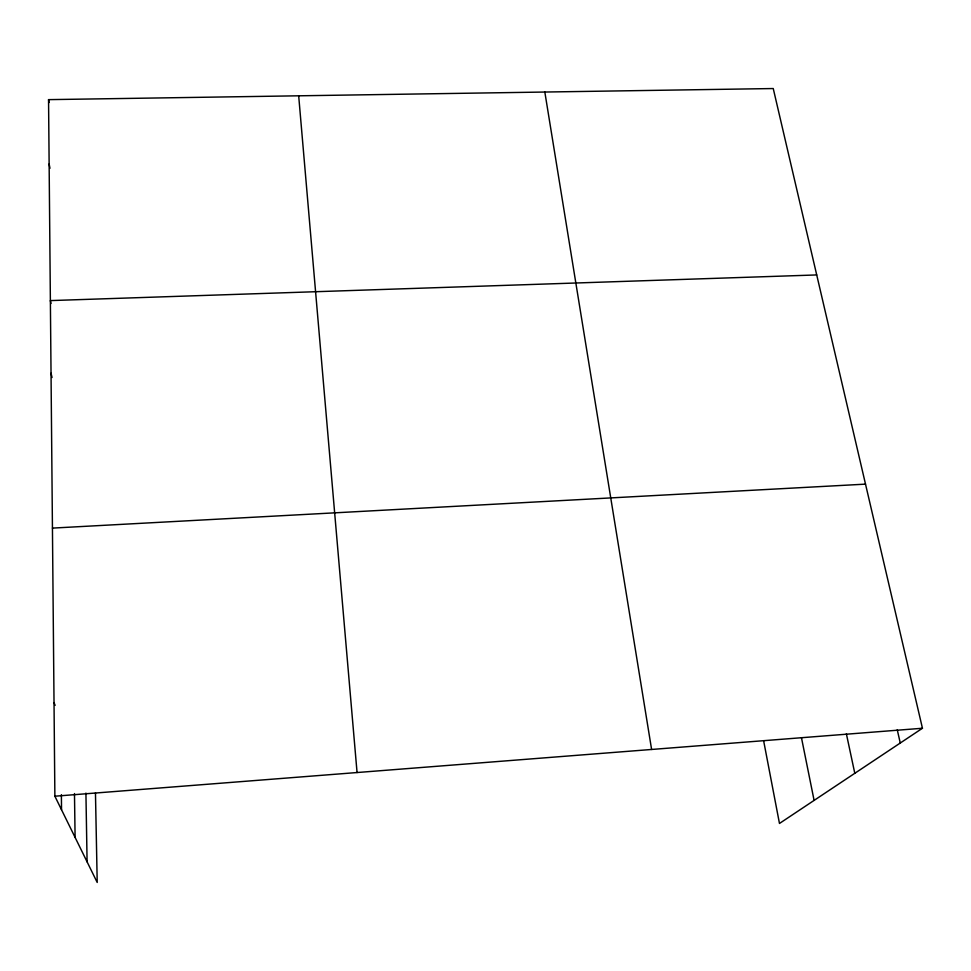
<?xml version="1.0" encoding="UTF-8"?>
<svg xmlns="http://www.w3.org/2000/svg" width="971" height="971" viewBox="0 0 971 971"><rect width="100%" height="100%" fill="white"/><g stroke="black" fill="none" stroke-linecap="round" stroke-linejoin="round"><path stroke-width="1.46" d="M95.461 792.894L97.209 882.457L54.874 796.208L48.55 99.637L773.244 88.543L922.45 728.25L779.47 823.457L763.692 741.104M54.874 796.208L922.45 728.25M52.446 528.103L865.513 484.141M816.72 274.939L50.371 300.597L51.002 303.474M54.024 702.591L55.116 705.347M51.038 373.24L52.046 377.501M897.253 729.767L900.263 743.021M846.372 733.797L854.796 773.304M801.451 737.644L814.099 800.395M49.133 163.965L49.958 168.299M48.55 99.637L49.072 102.513M544.828 92.039L651.602 749.466M298.68 95.813L357.061 772.54M85.921 793.076L87.087 861.847M74.476 793.55L75.095 837.403M61.379 794.679L61.537 809.79"/></g></svg>
